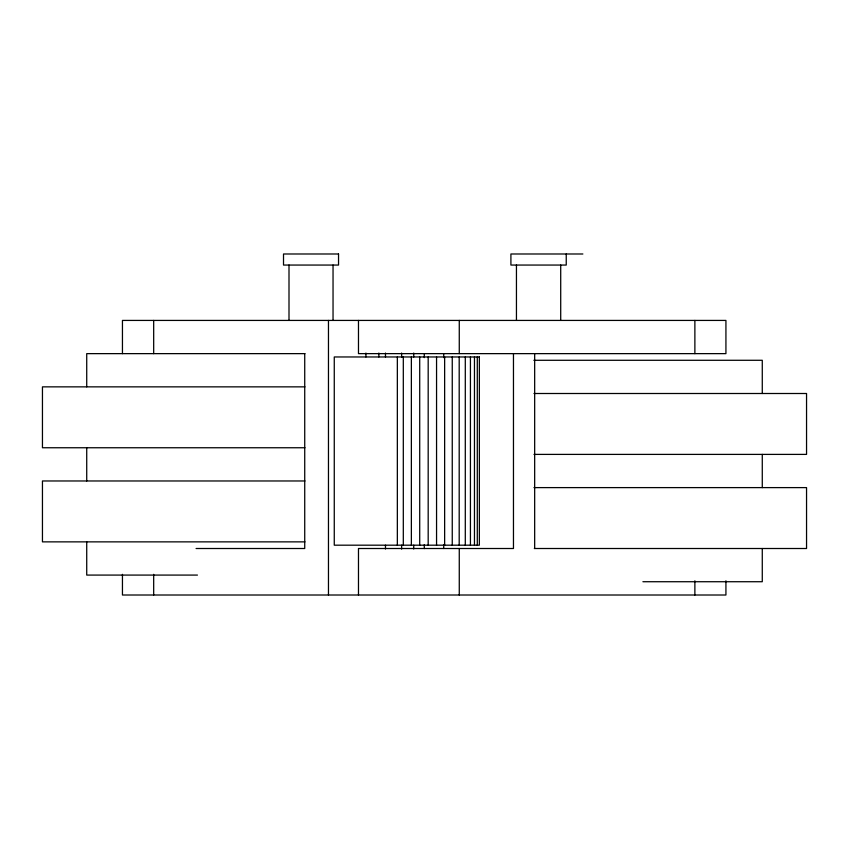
<?xml version="1.0" encoding="UTF-8"?>
<svg xmlns="http://www.w3.org/2000/svg" width="849" height="849" viewBox="0 0 849 849"><rect width="100%" height="100%" fill="white"/><g stroke="black" fill="none" stroke-linecap="round" stroke-linejoin="round"><path stroke-width="1.27" d="M582.87 253.989L510.907 253.989L510.907 265.058L566.241 265.058L566.241 253.989M304.961 353.64L86.725 353.64L86.725 386.857M533.851 360.284L762.275 360.284L762.275 393.501M304.961 386.857L42.45 386.857L42.45 447.752L304.961 447.752M533.968 393.501L806.55 393.501L806.55 454.395L533.968 454.395M304.961 480.969L42.45 480.969L42.45 541.864L304.961 541.864M533.968 487.613L806.55 487.613L806.55 548.507L534.308 548.507M196.077 548.507L304.727 548.507L304.727 353.64M197.446 575.081L86.725 575.081L86.725 541.864M642.905 581.724L762.275 581.724L762.275 548.507M762.275 454.395L762.275 487.613M725.927 580.801L725.927 595.011L122.447 595.011L122.447 574.338M694.875 320.423L694.875 353.64M694.875 580.801L694.875 595.011M560.711 265.058L560.711 320.423M534.668 353.64L534.668 548.507M516.447 265.058L516.447 320.423M513.465 353.64L513.465 548.507L358.48 548.507L358.48 595.011M477.297 356.962L477.297 545.185M474.464 356.962L474.464 545.185M470.431 356.962L470.431 545.185M465.294 356.962L465.294 545.185M459.267 320.423L459.267 353.64M459.192 356.962L459.192 545.185M459.267 548.507L459.267 595.011M452.252 356.962L452.252 545.185M444.643 356.962L444.643 545.185M443.719 353.64L443.719 357.62M443.719 544.527L443.719 548.507M436.556 356.962L436.556 545.185M428.183 356.962L428.183 545.185M424.298 353.64L424.298 357.62M424.298 544.612L424.298 548.592M419.714 356.962L419.714 545.185M413.728 353.046L413.728 356.962M413.728 545.185L413.728 549.016M411.362 356.962L411.362 545.185M403.307 356.962L403.307 545.185M401.63 353.046L401.63 356.962M401.63 545.185L401.63 549.101M397.343 356.962L397.343 545.185M385.478 353.046L385.478 356.962M385.478 545.185L385.478 549.016M378.856 353.046L378.856 356.962M365.919 353.046L365.919 356.962M358.48 320.423L358.48 353.64L725.927 353.64L725.927 320.423L122.447 320.423L122.447 353.64M333.041 265.058L333.041 320.423M328.467 320.423L328.467 595.011M289 265.058L289 320.423M153.68 320.423L153.68 353.64M153.68 574.338L153.68 595.011M86.725 447.752L86.725 480.969M338.539 253.989L283.513 253.989L283.513 265.058L338.539 265.058L338.539 253.989M479.356 356.962L334.262 356.962L334.262 545.185L479.356 545.185L479.356 356.962"/></g></svg>
